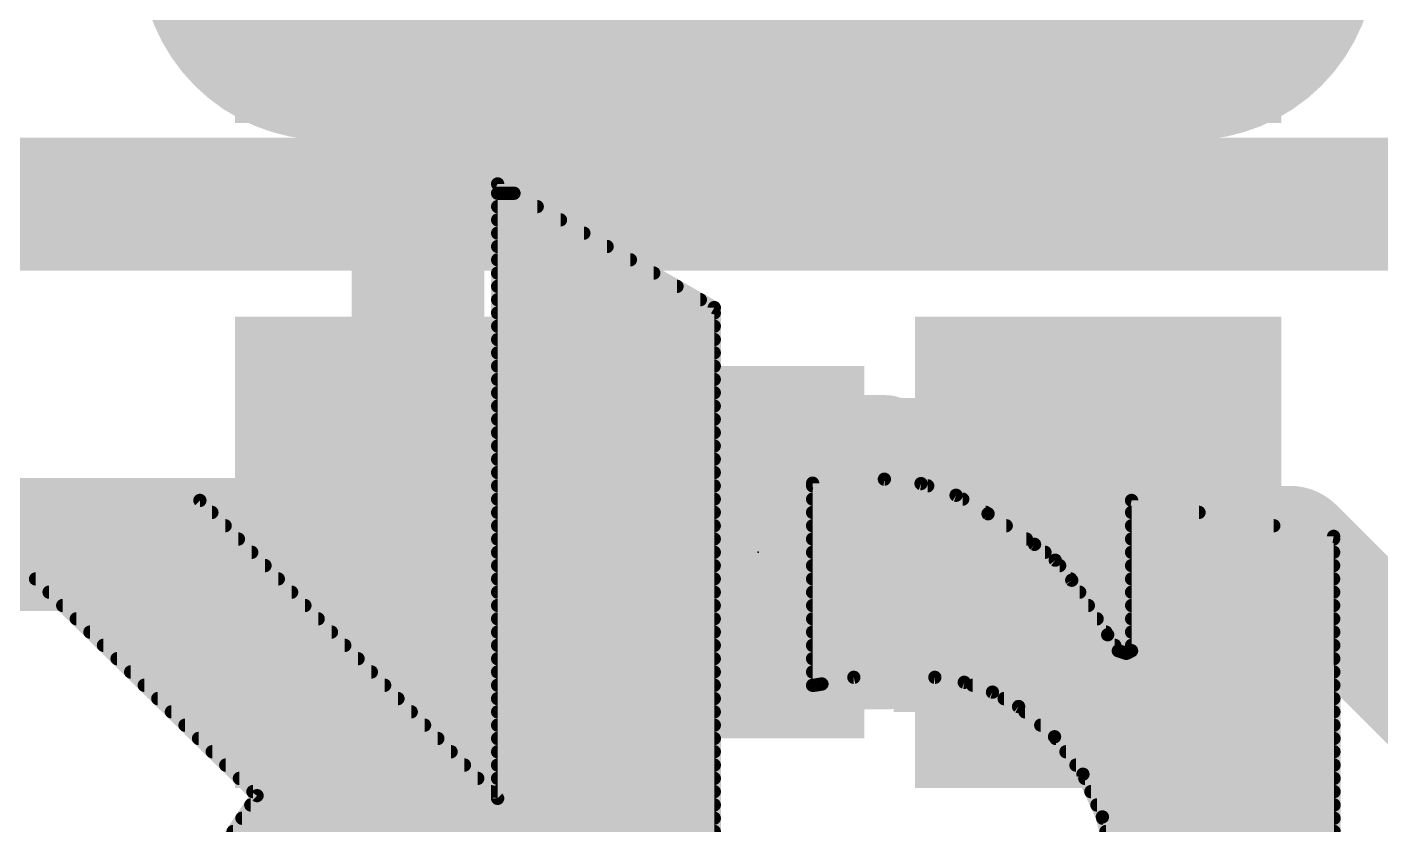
# Model space of a CAD drawing. Extents: x -1.6 to 24.3, y -3.8 to 15.4.
# Drawn here: x 4.953 to 7.54, y 7.734 to 9.258 of the extents above; entities that cross this region are included whole.
import ezdxf

# ---------------------------------------------------------------- set-up
doc = ezdxf.new("R2010")
doc.units = 0
for name, color, linetype in [('1', 12, 'CONTINUOUS'), ('16', 132, 'CONTINUOUS'), ('21', 53, 'CONTINUOUS'), ('22', 53, 'CONTINUOUS'), ('23', 53, 'CONTINUOUS'), ('51', 53, 'CONTINUOUS')]:
    doc.layers.add(name, color=color, linetype=linetype)

# ---------------------------------------------------------------- blocks, each defined once
blk = doc.blocks.new('RECT')
blk.add_solid([(-0.5, -0.5), (0.5, -0.5), (-0.5, 0.5), (0.5, 0.5)])

msp = doc.modelspace()

# ---------------------------------------------------------------- linework, layer by layer
at = {"layer": '1', "const_width": 0.254}
for points in [[(5.7, 8.255), (5.7, 9.525)], [(3.92, 8.27), (5.685, 8.27)], [(5.685, 8.27), (5.7, 8.255)], [(7, 8.255), (7.366, 8.255)], [(7.366, 8.255), (8.128, 7.493)]]:
    msp.add_lwpolyline(points, dxfattribs=at)
at = {"layer": '1', "const_width": 0.127}
for points in [[(5.7299, 8.3149, 1), (5.6401, 8.2251)], [(5.685, 8.2065, 1), (5.685, 8.3335)], [(5.6551, 8.2101, 1), (5.7449, 8.2999)], [(7, 8.3185, 1), (7, 8.1915)], [(7.4109, 8.2999, 1), (7.3211, 8.2101)], [(7.366, 8.1915, 1), (7.366, 8.3185)], [(5.6365, 8.255, 1), (5.7635, 8.255)]]:
    msp.add_lwpolyline(points, format="xyb", dxfattribs=at)
at = {"layer": '16', "const_width": 0.254}
msp.add_lwpolyline([(4.809, 8.92), (8.031, 8.92)], dxfattribs=at)
at = {"layer": '22'}
for points, const_width in [([(5.2705, 9.398, 0.4142), (5.5245, 9.144)], 0.2032), ([(7.1755, 9.144, 0.4142), (7.4295, 9.398)], 0.2032), ([(5.5245, 9.1948, 1), (5.5245, 9.0932)], 0.1016), ([(5.5245, 9.0932, 1), (5.5245, 9.1948)], 0.1016), ([(7.1755, 9.1948, 1), (7.1755, 9.0932)], 0.1016), ([(7.1755, 9.0932, 1), (7.1755, 9.1948)], 0.1016), ([(5.8586, 8.9586, 1), (5.8458, 8.9586)], 0.0127), ([(5.8553, 8.9641, 1), (5.8491, 8.9531)], 0.0127), ([(5.8522, 8.9472, 1), (5.8522, 8.9345)], 0.0127), ([(5.8834, 8.9345, 1), (5.8834, 8.9472)], 0.0127), ([(5.8522, 8.9217, 1), (5.8522, 8.9091)], 0.0127), ([(5.9279, 8.9091, 1), (5.9279, 8.9217)], 0.0127), ([(5.8522, 8.8963, 1), (5.8522, 8.8837)], 0.0127), ([(5.9724, 8.8837, 1), (5.9724, 8.8963)], 0.0127), ([(5.8522, 8.871, 1), (5.8522, 8.8583)], 0.0127), ([(6.017, 8.8583, 1), (6.017, 8.871)], 0.0127), ([(5.8522, 8.8455, 1), (5.8522, 8.8329)], 0.0127), ([(6.0615, 8.8329, 1), (6.0615, 8.8455)], 0.0127), ([(5.8522, 8.8201, 1), (5.8522, 8.8075)], 0.0127), ([(6.106, 8.8075, 1), (6.106, 8.8201)], 0.0127), ([(5.8522, 8.7948, 1), (5.8522, 8.7821)], 0.0127), ([(6.1505, 8.7821, 1), (6.1505, 8.7948)], 0.0127), ([(5.8522, 8.7693, 1), (5.8522, 8.7567)], 0.0127), ([(6.195, 8.7567, 1), (6.195, 8.7693)], 0.0127), ([(5.8522, 8.7439, 1), (5.8522, 8.7313)], 0.0127), ([(6.2396, 8.7313, 1), (6.2396, 8.7439)], 0.0127), ([(5.8522, 8.7186, 1), (5.8522, 8.7059)], 0.0127), ([(6.2726, 8.7224, 1), (6.2599, 8.7224)], 0.0127), ([(6.2631, 8.7169, 1), (6.2693, 8.7279)], 0.0127), ([(6.2662, 8.7059, 1), (6.2662, 8.7186)], 0.0127), ([(5.8522, 8.6931, 1), (5.8522, 8.6805)], 0.0127), ([(6.2662, 8.6805, 1), (6.2662, 8.6931)], 0.0127), ([(5.8522, 8.6677, 1), (5.8522, 8.6551)], 0.0127), ([(6.2662, 8.6551, 1), (6.2662, 8.6677)], 0.0127), ([(5.8522, 8.6424, 1), (5.8522, 8.6297)], 0.0127), ([(6.2662, 8.6297, 1), (6.2662, 8.6424)], 0.0127), ([(5.8522, 8.6169, 1), (5.8522, 8.6043)], 0.0127), ([(6.2662, 8.6043, 1), (6.2662, 8.6169)], 0.0127), ([(5.8522, 8.5915, 1), (5.8522, 8.5789)], 0.0127), ([(6.2662, 8.5789, 1), (6.2662, 8.5915)], 0.0127), ([(5.8522, 8.5662, 1), (5.8522, 8.5535)], 0.0127), ([(6.2662, 8.5535, 1), (6.2662, 8.5662)], 0.0127), ([(5.8522, 8.5407, 1), (5.8522, 8.5281)], 0.0127), ([(6.2662, 8.5281, 1), (6.2662, 8.5407)], 0.0127), ([(5.8522, 8.5153, 1), (5.8522, 8.5027)], 0.0127), ([(6.2662, 8.5027, 1), (6.2662, 8.5153)], 0.0127), ([(5.8522, 8.49, 1), (5.8522, 8.4773)], 0.0127), ([(6.2662, 8.4773, 1), (6.2662, 8.49)], 0.0127), ([(5.8522, 8.4645, 1), (5.8522, 8.4519)], 0.0127), ([(6.2662, 8.4519, 1), (6.2662, 8.4645)], 0.0127), ([(5.8522, 8.4391, 1), (5.8522, 8.4265)], 0.0127), ([(6.2662, 8.4265, 1), (6.2662, 8.4391)], 0.0127), ([(5.8522, 8.4138, 1), (5.8522, 8.4011)], 0.0127), ([(6.2662, 8.4011, 1), (6.2662, 8.4138)], 0.0127), ([(5.8522, 8.3883, 1), (5.8522, 8.3757)], 0.0127), ([(6.2662, 8.3757, 1), (6.2662, 8.3883)], 0.0127), ([(6.4537, 8.3934, 1), (6.4545, 8.3808)], 0.0127), ([(6.4605, 8.3871, 1), (6.4478, 8.3871)], 0.0127), ([(6.4541, 8.3883, 1), (6.4541, 8.3757)], 0.0127), ([(6.5921, 8.401, 1), (6.5905, 8.3884)], 0.0127), ([(6.5917, 8.3884, 1), (6.5909, 8.401)], 0.0127), ([(6.6634, 8.3923, 1), (6.6593, 8.3803)], 0.0127), ([(6.6606, 8.38, 1), (6.6621, 8.3926)], 0.0127), ([(6.6742, 8.3757, 1), (6.6742, 8.3883)], 0.0127), ([(5.2877, 8.3586, 1), (5.2787, 8.3496)], 0.0127), ([(5.2832, 8.3478, 1), (5.2832, 8.3605)], 0.0127), ([(5.8522, 8.3629, 1), (5.8522, 8.3503)], 0.0127), ([(6.2662, 8.3503, 1), (6.2662, 8.3629)], 0.0127), ([(6.4541, 8.3629, 1), (6.4541, 8.3503)], 0.0127), ([(6.7315, 8.3695, 1), (6.7251, 8.3585)], 0.0127), ([(6.7263, 8.358, 1), (6.7303, 8.37)], 0.0127), ([(6.7411, 8.3503, 1), (6.7411, 8.3629)], 0.0127), ([(7.0648, 8.3604, 1), (7.0626, 8.3478)], 0.0127), ([(7.0701, 8.3541, 1), (7.0574, 8.3541)], 0.0127), ([(5.3061, 8.3249, 1), (5.3061, 8.3376)], 0.0127), ([(5.8522, 8.3376, 1), (5.8522, 8.3249)], 0.0127), ([(6.2662, 8.3249, 1), (6.2662, 8.3376)], 0.0127), ([(6.4541, 8.3376, 1), (6.4541, 8.3249)], 0.0127), ([(6.7929, 8.334, 1), (6.7859, 8.3234)], 0.0127), ([(6.7851, 8.3249, 1), (6.7851, 8.3376)], 0.0127), ([(6.7862, 8.3232, 1), (6.7926, 8.3342)], 0.0127), ([(7.0637, 8.3376, 1), (7.0637, 8.3249)], 0.0127), ([(7.1926, 8.3249, 1), (7.1926, 8.3376)], 0.0127), ([(5.3315, 8.2995, 1), (5.3315, 8.3121)], 0.0127), ([(5.8522, 8.3121, 1), (5.8522, 8.2995)], 0.0127), ([(6.2662, 8.2995, 1), (6.2662, 8.3121)], 0.0127), ([(6.4541, 8.3121, 1), (6.4541, 8.2995)], 0.0127), ([(6.8242, 8.2995, 1), (6.8242, 8.3121)], 0.0127), ([(7.0637, 8.3121, 1), (7.0637, 8.2995)], 0.0127), ([(7.3355, 8.2995, 1), (7.3355, 8.3121)], 0.0127), ([(5.3569, 8.2741, 1), (5.3569, 8.2867)], 0.0127), ([(5.8522, 8.2867, 1), (5.8522, 8.2741)], 0.0127), ([(6.2662, 8.2741, 1), (6.2662, 8.2867)], 0.0127), ([(6.4541, 8.2867, 1), (6.4541, 8.2741)], 0.0127), ([(6.8628, 8.2741, 1), (6.8628, 8.2867)], 0.0127), ([(6.8822, 8.2752, 1), (6.8744, 8.2652)], 0.0127), ([(6.8748, 8.2649, 1), (6.8818, 8.2755)], 0.0127), ([(7.0637, 8.2867, 1), (7.0637, 8.2741)], 0.0127), ([(7.4561, 8.2855, 1), (7.4435, 8.2855)], 0.0127), ([(7.4487, 8.2792, 1), (7.4509, 8.2918)], 0.0127), ([(7.4498, 8.2741, 1), (7.4498, 8.2867)], 0.0127), ([(5.3823, 8.2487, 1), (5.3823, 8.2614)], 0.0127), ([(5.8522, 8.2614, 1), (5.8522, 8.2487)], 0.0127), ([(6.2662, 8.2487, 1), (6.2662, 8.2614)], 0.0127), ([(6.4541, 8.2614, 1), (6.4541, 8.2487)], 0.0127), ([(6.8982, 8.2487, 1), (6.8982, 8.2614)], 0.0127), ([(7.0637, 8.2614, 1), (7.0637, 8.2487)], 0.0127), ([(7.4499, 8.2487, 1), (7.4499, 8.2614)], 0.0127), ([(5.4077, 8.2233, 1), (5.4077, 8.2359)], 0.0127), ([(5.8522, 8.2359, 1), (5.8522, 8.2233)], 0.0127), ([(6.2662, 8.2233, 1), (6.2662, 8.2359)], 0.0127), ([(6.4541, 8.2359, 1), (6.4541, 8.2233)], 0.0127), ([(6.9226, 8.244, 1), (6.9129, 8.236)], 0.0127), ([(6.9139, 8.235, 1), (6.9216, 8.245)], 0.0127), ([(6.9263, 8.2233, 1), (6.9263, 8.2359)], 0.0127), ([(7.0637, 8.2359, 1), (7.0637, 8.2233)], 0.0127), ([(7.4499, 8.2233, 1), (7.4499, 8.2359)], 0.0127), ([(4.9691, 8.2105, 1), (4.9691, 8.1979)], 0.0127), ([(5.4331, 8.1979, 1), (5.4331, 8.2105)], 0.0127), ([(5.8522, 8.2105, 1), (5.8522, 8.1979)], 0.0127), ([(6.2662, 8.1979, 1), (6.2662, 8.2105)], 0.0127), ([(6.4541, 8.2105, 1), (6.4541, 8.1979)], 0.0127), ([(6.9547, 8.2052, 1), (6.9441, 8.1982)], 0.0127), ([(6.9445, 8.1977, 1), (6.9543, 8.2057)], 0.0127), ([(6.9473, 8.1979, 1), (6.9473, 8.2105)], 0.0127), ([(7.0637, 8.2105, 1), (7.0637, 8.1979)], 0.0127), ([(7.4499, 8.1979, 1), (7.4499, 8.2105)], 0.0127), ([(4.995, 8.1852, 1), (4.995, 8.1725)], 0.0127), ([(5.4585, 8.1725, 1), (5.4585, 8.1852)], 0.0127), ([(5.8522, 8.1852, 1), (5.8522, 8.1725)], 0.0127), ([(6.2662, 8.1725, 1), (6.2662, 8.1852)], 0.0127), ([(6.4541, 8.1852, 1), (6.4541, 8.1725)], 0.0127), ([(6.9645, 8.1725, 1), (6.9645, 8.1852)], 0.0127), ([(7.0637, 8.1852, 1), (7.0637, 8.1725)], 0.0127), ([(7.45, 8.1725, 1), (7.45, 8.1852)], 0.0127), ([(5.021, 8.1597, 1), (5.021, 8.1471)], 0.0127), ([(5.4839, 8.1471, 1), (5.4839, 8.1597)], 0.0127), ([(5.8522, 8.1597, 1), (5.8522, 8.1471)], 0.0127), ([(6.2662, 8.1471, 1), (6.2662, 8.1597)], 0.0127), ([(6.4541, 8.1597, 1), (6.4541, 8.1471)], 0.0127), ([(6.9812, 8.1471, 1), (6.9812, 8.1597)], 0.0127), ([(7.0637, 8.1597, 1), (7.0637, 8.1471)], 0.0127), ([(7.45, 8.1471, 1), (7.45, 8.1597)], 0.0127), ([(5.047, 8.1343, 1), (5.047, 8.1217)], 0.0127), ([(5.5093, 8.1217, 1), (5.5093, 8.1343)], 0.0127), ([(5.8522, 8.1343, 1), (5.8522, 8.1217)], 0.0127), ([(6.2662, 8.1217, 1), (6.2662, 8.1343)], 0.0127), ([(6.4541, 8.1343, 1), (6.4541, 8.1217)], 0.0127), ([(6.9979, 8.1217, 1), (6.9979, 8.1343)], 0.0127), ([(7.0637, 8.1343, 1), (7.0637, 8.1217)], 0.0127), ([(7.4501, 8.1217, 1), (7.4501, 8.1343)], 0.0127), ([(5.073, 8.109, 1), (5.073, 8.0963)], 0.0127), ([(5.5347, 8.0963, 1), (5.5347, 8.109)], 0.0127), ([(5.8522, 8.109, 1), (5.8522, 8.0963)], 0.0127), ([(6.2662, 8.0963, 1), (6.2662, 8.109)], 0.0127), ([(6.4541, 8.109, 1), (6.4541, 8.0963)], 0.0127), ([(7.0233, 8.101, 1), (7.0127, 8.094)], 0.0127), ([(7.0127, 8.094, 1), (7.0233, 8.101)], 0.0127), ([(7.0146, 8.0963, 1), (7.0146, 8.109)], 0.0127), ([(7.0637, 8.109, 1), (7.0637, 8.0963)], 0.0127), ([(7.4501, 8.0963, 1), (7.4501, 8.109)], 0.0127), ([(5.0989, 8.0836, 1), (5.0989, 8.0709)], 0.0127), ([(5.5601, 8.0709, 1), (5.5601, 8.0836)], 0.0127), ([(5.8522, 8.0836, 1), (5.8522, 8.0709)], 0.0127), ([(6.2662, 8.0709, 1), (6.2662, 8.0836)], 0.0127), ([(6.4541, 8.0836, 1), (6.4541, 8.0709)], 0.0127), ([(7.0315, 8.0709, 1), (7.0315, 8.0836)], 0.0127), ([(7.0403, 8.073, 1), (7.0363, 8.061)], 0.0127), ([(7.033, 8.0635, 1), (7.0436, 8.0705)], 0.0127), ([(7.0508, 8.0677, 1), (7.0564, 8.0563)], 0.0127), ([(7.0516, 8.056, 1), (7.0556, 8.068)], 0.0127), ([(7.0637, 8.0836, 1), (7.0637, 8.0709)], 0.0127), ([(7.0574, 8.067, 1), (7.0701, 8.067)], 0.0127), ([(7.0665, 8.0613, 1), (7.0609, 8.0727)], 0.0127), ([(7.4502, 8.0709, 1), (7.4502, 8.0836)], 0.0127), ([(5.1249, 8.0581, 1), (5.1249, 8.0455)], 0.0127), ([(5.5855, 8.0455, 1), (5.5855, 8.0581)], 0.0127), ([(5.8522, 8.0581, 1), (5.8522, 8.0455)], 0.0127), ([(6.2662, 8.0455, 1), (6.2662, 8.0581)], 0.0127), ([(6.4541, 8.0581, 1), (6.4541, 8.0455)], 0.0127), ([(7.4502, 8.0455, 1), (7.4502, 8.0581)], 0.0127), ([(5.1509, 8.0328, 1), (5.1509, 8.0201)], 0.0127), ([(5.6109, 8.0201, 1), (5.6109, 8.0328)], 0.0127), ([(5.8522, 8.0328, 1), (5.8522, 8.0201)], 0.0127), ([(6.2662, 8.0201, 1), (6.2662, 8.0328)], 0.0127), ([(6.4541, 8.0328, 1), (6.4541, 8.0201)], 0.0127), ([(6.5329, 8.0225, 1), (6.5329, 8.0099)], 0.0127), ([(6.5342, 8.01, 1), (6.5316, 8.0224)], 0.0127), ([(6.6889, 8.0225, 1), (6.6867, 8.0099)], 0.0127), ([(6.6878, 8.0099, 1), (6.6878, 8.0225)], 0.0127), ([(7.4503, 8.0201, 1), (7.4503, 8.0328)], 0.0127), ([(5.1768, 8.0074, 1), (5.1768, 7.9947)], 0.0127), ([(5.6363, 7.9947, 1), (5.6363, 8.0074)], 0.0127), ([(5.8522, 8.0074, 1), (5.8522, 7.9947)], 0.0127), ([(6.2662, 7.9947, 1), (6.2662, 8.0074)], 0.0127), ([(6.4541, 8.0074, 1), (6.4541, 7.9947)], 0.0127), ([(6.4541, 8.0074, 1), (6.4541, 7.9947)], 0.0127), ([(6.4478, 8.001, 1), (6.4605, 8.001)], 0.0127), ([(6.4557, 8.0073, 1), (6.4577, 7.9947)], 0.0127), ([(6.4567, 7.9947, 1), (6.4567, 8.0074)], 0.0127), ([(6.4567, 7.9947, 1), (6.4567, 8.0074)], 0.0127), ([(6.4706, 8.0097, 1), (6.4732, 7.9973)], 0.0127), ([(6.4729, 7.9972, 1), (6.4709, 8.0098)], 0.0127), ([(6.7461, 8.0127, 1), (6.7419, 8.0007)], 0.0127), ([(6.743, 8.0004, 1), (6.7451, 8.0129)], 0.0127), ([(6.7603, 8.0074, 1), (6.7603, 7.9947)], 0.0127), ([(6.8009, 7.9935, 1), (6.7948, 7.9824)], 0.0127), ([(6.7958, 7.9819, 1), (6.8, 7.9939)], 0.0127), ([(7.4503, 7.9947, 1), (7.4503, 8.0074)], 0.0127), ([(5.2028, 7.982, 1), (5.2028, 7.9692)], 0.0127), ([(5.6617, 7.9692, 1), (5.6617, 7.982)], 0.0127), ([(5.8522, 7.982, 1), (5.8522, 7.9692)], 0.0127), ([(6.2662, 7.9692, 1), (6.2662, 7.982)], 0.0127), ([(6.8202, 7.982, 1), (6.8202, 7.9692)], 0.0127), ([(6.8519, 7.9653, 1), (6.8437, 7.9555)], 0.0127), ([(6.8447, 7.9548, 1), (6.8509, 7.966)], 0.0127), ([(7.4503, 7.9692, 1), (7.4503, 7.982)], 0.0127), ([(5.2288, 7.9566, 1), (5.2288, 7.9439)], 0.0127), ([(5.6871, 7.9439, 1), (5.6871, 7.9566)], 0.0127), ([(5.8522, 7.9566, 1), (5.8522, 7.9439)], 0.0127), ([(6.2662, 7.9439, 1), (6.2662, 7.9566)], 0.0127), ([(6.8599, 7.9566, 1), (6.8599, 7.9439)], 0.0127), ([(7.4504, 7.9439, 1), (7.4504, 7.9566)], 0.0127), ([(5.2548, 7.9312, 1), (5.2548, 7.9184)], 0.0127), ([(5.7125, 7.9184, 1), (5.7125, 7.9312)], 0.0127), ([(5.8522, 7.9312, 1), (5.8522, 7.9184)], 0.0127), ([(6.2662, 7.9184, 1), (6.2662, 7.9312)], 0.0127), ([(6.8902, 7.9312, 1), (6.8902, 7.9184)], 0.0127), ([(7.4504, 7.9184, 1), (7.4504, 7.9312)], 0.0127), ([(5.2807, 7.9058, 1), (5.2807, 7.893)], 0.0127), ([(5.7379, 7.893, 1), (5.7379, 7.9058)], 0.0127), ([(5.8522, 7.9058, 1), (5.8522, 7.893)], 0.0127), ([(6.2662, 7.893, 1), (6.2662, 7.9058)], 0.0127), ([(6.9216, 7.9065, 1), (6.9114, 7.8988)], 0.0127), ([(6.9124, 7.8978, 1), (6.9206, 7.9075)], 0.0127), ([(6.919, 7.9058, 1), (6.919, 7.893)], 0.0127), ([(7.4505, 7.893, 1), (7.4505, 7.9058)], 0.0127), ([(5.3067, 7.8804, 1), (5.3067, 7.8677)], 0.0127), ([(5.7633, 7.8677, 1), (5.7633, 7.8804)], 0.0127), ([(5.8522, 7.8804, 1), (5.8522, 7.8677)], 0.0127), ([(6.2662, 7.8677, 1), (6.2662, 7.8804)], 0.0127), ([(6.9383, 7.8804, 1), (6.9383, 7.8677)], 0.0127), ([(7.4505, 7.8677, 1), (7.4505, 7.8804)], 0.0127), ([(5.3327, 7.855, 1), (5.3327, 7.8422)], 0.0127), ([(5.7887, 7.8422, 1), (5.7887, 7.855)], 0.0127), ([(5.8522, 7.855, 1), (5.8522, 7.8422)], 0.0127), ([(6.2662, 7.8422, 1), (6.2662, 7.855)], 0.0127), ([(6.9575, 7.855, 1), (6.9575, 7.8422)], 0.0127), ([(6.9765, 7.8338, 1), (6.965, 7.8286)], 0.0127), ([(6.9657, 7.8273, 1), (6.9758, 7.835)], 0.0127), ([(7.4506, 7.8422, 1), (7.4506, 7.855)], 0.0127), ([(5.3587, 7.8296, 1), (5.3587, 7.8168)], 0.0127), ([(5.8141, 7.8168, 1), (5.8141, 7.8296)], 0.0127), ([(5.8522, 7.8296, 1), (5.8522, 7.8168)], 0.0127), ([(6.2662, 7.8168, 1), (6.2662, 7.8296)], 0.0127), ([(6.9744, 7.8296, 1), (6.9744, 7.8168)], 0.0127), ([(7.4506, 7.8168, 1), (7.4506, 7.8296)], 0.0127), ([(5.3846, 7.8042, 1), (5.3846, 7.7915)], 0.0127), ([(5.3977, 7.7867, 1), (5.3871, 7.7937)], 0.0127), ([(5.388, 7.7857, 1), (5.3968, 7.7947)], 0.0127), ([(5.8395, 7.7915, 1), (5.8395, 7.8042)], 0.0127), ([(5.8458, 7.7851, 1), (5.8586, 7.7851)], 0.0127), ([(5.8522, 7.8042, 1), (5.8522, 7.7915)], 0.0127), ([(5.8477, 7.7806, 1), (5.8567, 7.7896)], 0.0127), ([(6.2662, 7.7915, 1), (6.2662, 7.8042)], 0.0127), ([(6.9859, 7.8042, 1), (6.9859, 7.7915)], 0.0127), ([(7.4507, 7.7915, 1), (7.4507, 7.8042)], 0.0127), ([(5.3805, 7.7788, 1), (5.3805, 7.766)], 0.0127), ([(6.2662, 7.766, 1), (6.2662, 7.7788)], 0.0127), ([(6.9975, 7.7788, 1), (6.9975, 7.766)], 0.0127), ([(7.0141, 7.751, 1), (7.0017, 7.748)], 0.0127), ([(7.4507, 7.766, 1), (7.4507, 7.7788)], 0.0127), ([(5.3636, 7.7534, 1), (5.3636, 7.7407)], 0.0127), ([(6.2662, 7.7407, 1), (6.2662, 7.7534)], 0.0127), ([(7.0085, 7.7534, 1), (7.0085, 7.7407)], 0.0127), ([(7.0021, 7.7469, 1), (7.0137, 7.7521)], 0.0127), ([(7.4507, 7.7407, 1), (7.4507, 7.7534)], 0.0127), ([(5.3467, 7.728, 1), (5.3467, 7.7153)], 0.0127), ([(6.2662, 7.7153, 1), (6.2662, 7.728)], 0.0127), ([(7.0147, 7.728, 1), (7.0147, 7.7153)], 0.0127), ([(7.4508, 7.7153, 1), (7.4508, 7.728)], 0.0127)]:
    msp.add_lwpolyline(points, format="xyb", dxfattribs=dict(at, const_width=const_width))
for points, const_width in [([(5.5245, 9.144), (7.1755, 9.144)], 0.2032), ([(6.2662, 8.7224), (5.8522, 8.9586)], 0.0254), ([(5.8522, 8.9586), (5.8522, 7.7851)], 0.0254), ([(5.8522, 8.9408), (5.8834, 8.9408)], 0.0254), ([(5.8522, 8.9154), (5.9279, 8.9154)], 0.0254), ([(5.8522, 8.89), (5.9724, 8.89)], 0.0254), ([(5.8522, 8.8646), (6.017, 8.8646)], 0.0254), ([(5.8522, 8.8392), (6.0615, 8.8392)], 0.0254), ([(5.8522, 8.8138), (6.106, 8.8138)], 0.0254), ([(5.8522, 8.7884), (6.1505, 8.7884)], 0.0254), ([(5.8522, 8.763), (6.195, 8.763)], 0.0254), ([(5.8522, 8.7376), (6.2396, 8.7376)], 0.0254), ([(5.8522, 8.7122), (6.2662, 8.7122)], 0.0254), ([(6.2662, 6.7894), (6.2662, 8.7224)], 0.0254), ([(5.8522, 8.6868), (6.2662, 8.6868)], 0.0254), ([(5.8522, 8.6614), (6.2662, 8.6614)], 0.0254), ([(5.8522, 8.636), (6.2662, 8.636)], 0.0254), ([(5.8522, 8.6106), (6.2662, 8.6106)], 0.0254), ([(5.8522, 8.5852), (6.2662, 8.5852)], 0.0254), ([(5.8522, 8.5598), (6.2662, 8.5598)], 0.0254), ([(5.8522, 8.5344), (6.2662, 8.5344)], 0.0254), ([(5.8522, 8.509), (6.2662, 8.509)], 0.0254), ([(5.8522, 8.4836), (6.2662, 8.4836)], 0.0254), ([(5.8522, 8.4582), (6.2662, 8.4582)], 0.0254), ([(5.8522, 8.4328), (6.2662, 8.4328)], 0.0254), ([(5.8522, 8.4074), (6.2662, 8.4074)], 0.0254), ([(5.8522, 8.382), (6.2662, 8.382)], 0.0254), ([(6.5913, 8.3947), (6.4541, 8.3871)], 0.0254), ([(6.4541, 8.3871), (6.4541, 8.001)], 0.0254), ([(6.4541, 8.382), (6.6742, 8.382)], 0.0254), ([(6.6614, 8.3863), (6.5913, 8.3947)], 0.0254), ([(6.7283, 8.364), (6.6614, 8.3863)], 0.0254), ([(5.2832, 8.3541), (4.8158, 8.3541)], 0.0254), ([(4.8158, 8.3541), (5.3924, 7.7902)], 0.0254), ([(5.8522, 7.7851), (5.2832, 8.3541)], 0.0254), ([(5.8522, 8.3566), (6.2662, 8.3566)], 0.0254), ([(6.4541, 8.3566), (6.7411, 8.3566)], 0.0254), ([(6.7894, 8.3287), (6.7283, 8.364)], 0.0254), ([(7.4498, 8.2855), (7.0637, 8.3541)], 0.0254), ([(7.0637, 8.3541), (7.0637, 8.067)], 0.0254), ([(4.8392, 8.3312), (5.3061, 8.3312)], 0.0254), ([(5.8522, 8.3312), (6.2662, 8.3312)], 0.0254), ([(6.4541, 8.3312), (6.7851, 8.3312)], 0.0254), ([(6.8783, 8.2702), (6.7894, 8.3287)], 0.0254), ([(7.0637, 8.3312), (7.1926, 8.3312)], 0.0254), ([(4.8652, 8.3058), (5.3315, 8.3058)], 0.0254), ([(5.8522, 8.3058), (6.2662, 8.3058)], 0.0254), ([(6.4541, 8.3058), (6.8242, 8.3058)], 0.0254), ([(7.0637, 8.3058), (7.3355, 8.3058)], 0.0254), ([(4.8912, 8.2804), (5.3569, 8.2804)], 0.0254), ([(5.8522, 8.2804), (6.2662, 8.2804)], 0.0254), ([(6.4541, 8.2804), (6.8628, 8.2804)], 0.0254), ([(6.9178, 8.24), (6.8783, 8.2702)], 0.0254), ([(7.0637, 8.2804), (7.4498, 8.2804)], 0.0254), ([(7.4524, 6.797), (7.4498, 8.2855)], 0.0254), ([(4.9171, 8.255), (5.3823, 8.255)], 0.0254), ([(5.8522, 8.255), (6.2662, 8.255)], 0.0254), ([(6.4541, 8.255), (6.8982, 8.255)], 0.0254), ([(7.0637, 8.255), (7.4499, 8.255)], 0.0254), ([(4.9431, 8.2296), (5.4077, 8.2296)], 0.0254), ([(5.8522, 8.2296), (6.2662, 8.2296)], 0.0254), ([(6.4541, 8.2296), (6.9263, 8.2296)], 0.0254), ([(6.9494, 8.2017), (6.9178, 8.24)], 0.0254), ([(7.0637, 8.2296), (7.4499, 8.2296)], 0.0254), ([(4.9691, 8.2042), (5.4331, 8.2042)], 0.0254), ([(5.8522, 8.2042), (6.2662, 8.2042)], 0.0254), ([(6.4541, 8.2042), (6.9473, 8.2042)], 0.0254), ([(7.018, 8.0975), (6.9494, 8.2017)], 0.0254), ([(7.0637, 8.2042), (7.4499, 8.2042)], 0.0254), ([(4.995, 8.1788), (5.4585, 8.1788)], 0.0254), ([(5.8522, 8.1788), (6.2662, 8.1788)], 0.0254), ([(6.4541, 8.1788), (6.9645, 8.1788)], 0.0254), ([(7.0637, 8.1788), (7.45, 8.1788)], 0.0254), ([(5.021, 8.1534), (5.4839, 8.1534)], 0.0254), ([(5.8522, 8.1534), (6.2662, 8.1534)], 0.0254), ([(6.4541, 8.1534), (6.9812, 8.1534)], 0.0254), ([(7.0637, 8.1534), (7.45, 8.1534)], 0.0254), ([(5.047, 8.128), (5.5093, 8.128)], 0.0254), ([(5.8522, 8.128), (6.2662, 8.128)], 0.0254), ([(6.4541, 8.128), (6.9979, 8.128)], 0.0254), ([(7.0637, 8.128), (7.4501, 8.128)], 0.0254), ([(5.073, 8.1026), (5.5347, 8.1026)], 0.0254), ([(5.8522, 8.1026), (6.2662, 8.1026)], 0.0254), ([(6.4541, 8.1026), (7.0146, 8.1026)], 0.0254), ([(7.0383, 8.067), (7.018, 8.0975)], 0.0254), ([(7.0637, 8.1026), (7.4501, 8.1026)], 0.0254), ([(5.0989, 8.0772), (5.5601, 8.0772)], 0.0254), ([(5.8522, 8.0772), (6.2662, 8.0772)], 0.0254), ([(6.4541, 8.0772), (7.0315, 8.0772)], 0.0254), ([(7.0536, 8.062), (7.0383, 8.067)], 0.0254), ([(7.0637, 8.067), (7.0536, 8.062)], 0.0254), ([(7.0637, 8.0772), (7.4502, 8.0772)], 0.0254), ([(5.1249, 8.0518), (5.5855, 8.0518)], 0.0254), ([(5.8522, 8.0518), (6.2662, 8.0518)], 0.0254), ([(6.4541, 8.0518), (7.4502, 8.0518)], 0.0254), ([(5.1509, 8.0264), (5.6109, 8.0264)], 0.0254), ([(5.8522, 8.0264), (6.2662, 8.0264)], 0.0254), ([(6.4541, 8.0264), (7.4503, 8.0264)], 0.0254), ([(6.4719, 8.0035), (6.5329, 8.0162)], 0.0254), ([(6.5329, 8.0162), (6.6878, 8.0162)], 0.0254), ([(6.6878, 8.0162), (6.744, 8.0067)], 0.0254), ([(5.1768, 8.001), (5.6363, 8.001)], 0.0254), ([(5.8522, 8.001), (6.2662, 8.001)], 0.0254), ([(6.4541, 8.001), (6.4567, 8.001)], 0.0254), ([(6.4541, 8.001), (6.4567, 8.001)], 0.0254), ([(6.4567, 8.001), (6.4719, 8.0035)], 0.0254), ([(6.744, 8.0067), (6.7979, 7.9879)], 0.0254), ([(6.7603, 8.001), (7.4503, 8.001)], 0.0254), ([(6.7979, 7.9879), (6.8478, 7.9604)], 0.0254), ([(5.2028, 7.9756), (5.6617, 7.9756)], 0.0254), ([(5.8522, 7.9756), (6.2662, 7.9756)], 0.0254), ([(6.8202, 7.9756), (7.4503, 7.9756)], 0.0254), ([(6.8478, 7.9604), (6.9165, 7.9027)], 0.0254), ([(5.2288, 7.9502), (5.6871, 7.9502)], 0.0254), ([(5.8522, 7.9502), (6.2662, 7.9502)], 0.0254), ([(6.8599, 7.9502), (7.4504, 7.9502)], 0.0254), ([(5.2548, 7.9248), (5.7125, 7.9248)], 0.0254), ([(5.8522, 7.9248), (6.2662, 7.9248)], 0.0254), ([(6.8902, 7.9248), (7.4504, 7.9248)], 0.0254), ([(5.2807, 7.8994), (5.7379, 7.8994)], 0.0254), ([(5.8522, 7.8994), (6.2662, 7.8994)], 0.0254), ([(6.9165, 7.9027), (6.9708, 7.8312)], 0.0254), ([(6.919, 7.8994), (7.4505, 7.8994)], 0.0254), ([(5.3067, 7.874), (5.7633, 7.874)], 0.0254), ([(5.8522, 7.874), (6.2662, 7.874)], 0.0254), ([(6.9383, 7.874), (7.4505, 7.874)], 0.0254), ([(5.3327, 7.8486), (5.7887, 7.8486)], 0.0254), ([(5.8522, 7.8486), (6.2662, 7.8486)], 0.0254), ([(6.9575, 7.8486), (7.4506, 7.8486)], 0.0254), ([(6.9708, 7.8312), (7.0079, 7.7495)], 0.0254), ([(5.3587, 7.8232), (5.8141, 7.8232)], 0.0254), ([(5.8522, 7.8232), (6.2662, 7.8232)], 0.0254), ([(6.9744, 7.8232), (7.4506, 7.8232)], 0.0254), ([(5.3924, 7.7902), (4.7269, 6.792)], 0.0254), ([(5.3846, 7.7978), (5.8395, 7.7978)], 0.0254), ([(5.8522, 7.7978), (6.2662, 7.7978)], 0.0254), ([(6.9859, 7.7978), (7.4507, 7.7978)], 0.0254), ([(5.3805, 7.7724), (6.2662, 7.7724)], 0.0254), ([(6.9975, 7.7724), (7.4507, 7.7724)], 0.0254), ([(7.0079, 7.7495), (7.0284, 7.6655)], 0.0254), ([(5.3636, 7.747), (6.2662, 7.747)], 0.0254), ([(7.0085, 7.747), (7.4507, 7.747)], 0.0254), ([(5.3467, 7.7216), (6.2662, 7.7216)], 0.0254), ([(7.0147, 7.7216), (7.4508, 7.7216)], 0.0254)]:
    msp.add_lwpolyline(points, dxfattribs=dict(at, const_width=const_width))
at = {"layer": '23'}
msp.add_point((6.35, 8.255), dxfattribs=at)
at = {"layer": '51', "const_width": 0.1524}
for points in [[(6.595, 9.301), (6.105, 9.301)], [(6.105, 8.479), (6.595, 8.479)], [(6.595, 8.031), (6.105, 8.031)]]:
    msp.add_lwpolyline(points, dxfattribs=at)
at = {"layer": '51', "const_width": 0.0762}
for points in [[(6.105, 9.3391, 1), (6.105, 9.2629)], [(6.595, 9.2629, 1), (6.595, 9.3391)], [(6.105, 8.5171, 1), (6.105, 8.4409)], [(6.595, 8.4409, 1), (6.595, 8.5171)], [(6.105, 8.0691, 1), (6.105, 7.9929)], [(6.595, 7.9929, 1), (6.595, 8.0691)]]:
    msp.add_lwpolyline(points, format="xyb", dxfattribs=at)

# ---------------------------------------------------------------- block references
at = {"layer": '1', "xscale": 0.7, "yscale": 0.9}
for p in [(5.7, 9.525), (7, 9.525), (5.7, 8.255), (7, 8.255)]:
    msp.add_blockref('RECT', p, dxfattribs=at)
at = {"layer": '21', "xscale": 0.4064, "yscale": 0.7112}
msp.add_blockref('RECT', (6.35, 8.255), dxfattribs=at)
at = {"layer": '51', "xscale": 0.3, "yscale": 0.5999}
for p in [(5.946, 9.5202), (6.7588, 9.5202), (5.946, 8.2501), (6.7588, 8.2501)]:
    msp.add_blockref('RECT', p, dxfattribs=at)

doc.saveas('drawing.dxf')
